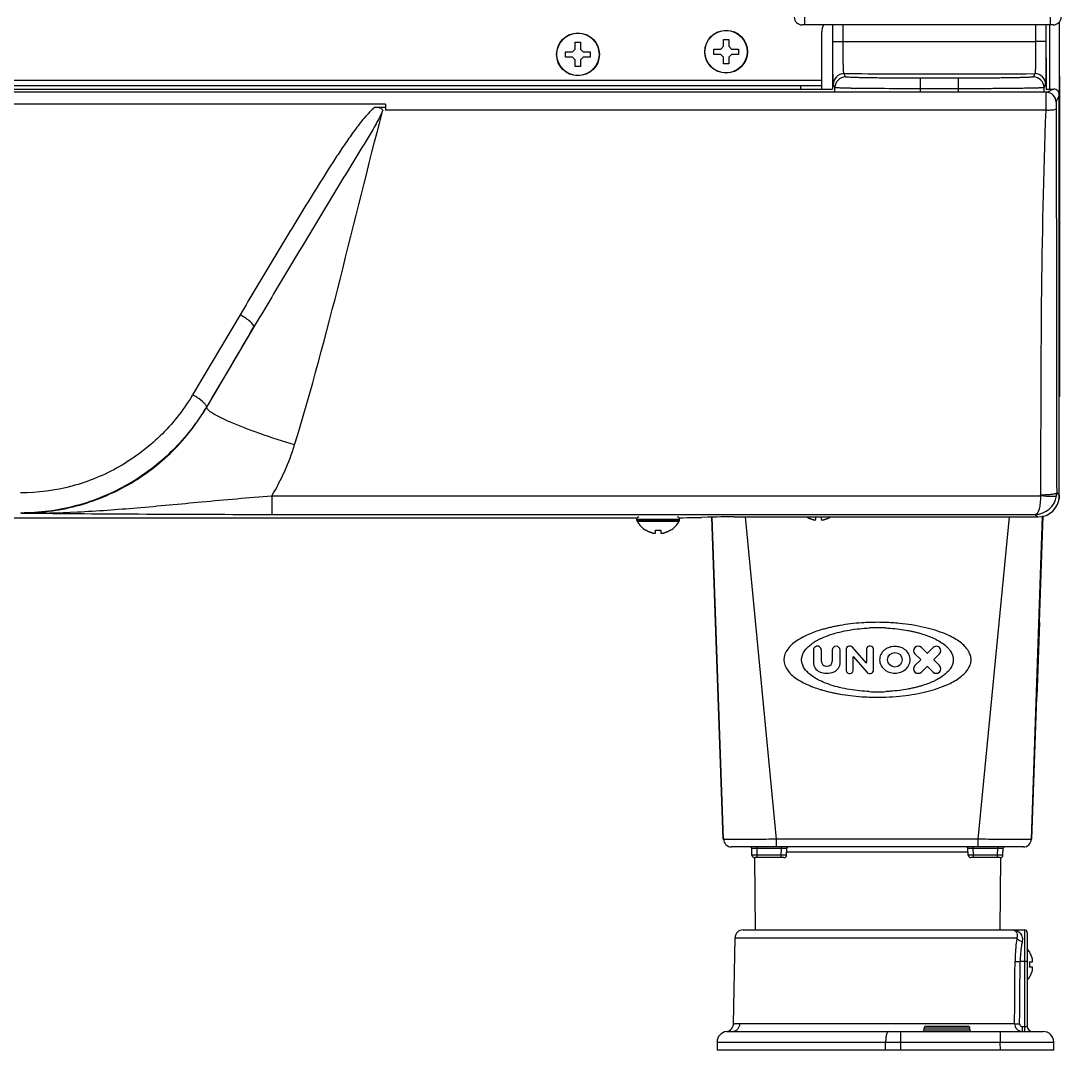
# Model space of a CAD drawing. Header units: millimetres. Extents: x -1319 to 3519, y -1539 to 2345.
# Drawn here: x 854.5 to 1049, y -262.3 to -69.9 of the extents above; entities that cross this region are included whole.
import ezdxf

# ---------------------------------------------------------------- set-up
doc = ezdxf.new("R2010")
doc.units = ezdxf.units.MM
doc.header["$LTSCALE"] = 65.395
doc.layers.get('0').update_dxf_attribs({"linetype": 'CONTINUOUS'})

msp = doc.modelspace()

# ---------------------------------------------------------------- linework, layer by layer
at = {"linetype": 'Continuous'}
for p, q in [((1001.1, -70.63), (1001.1, -69.16)), ((1047.02, -70.63), (1047.02, -69.16)), ((1047.52, -70.63), (1000.6, -70.63)), ((1004.26, -81.85), (1004.26, -71.93)), ((1006.26, -70.87), (1006.26, -82.63)), ((1006.32, -73.74), (1006.32, -70.63)), ((1008.23, -73.74), (1008.23, -70.63)), ((1044.23, -70.63), (1044.24, -73.74)), ((1046.14, -70.63), (1046.15, -73.74)), ((1046.24, -82.59), (1046.2, -70.87)), ((1046.86, -70.63), (1046.86, -82.63)), ((1048.66, -70.08), (1048.66, -83.65)), ((958.16, -73.83), (959.16, -73.83)), ((958.16, -75.13), (958.16, -73.83)), ((959.16, -73.83), (959.16, -75.13)), ((985.86, -73.33), (986.86, -73.33)), ((985.86, -74.63), (985.86, -73.33)), ((986.86, -73.33), (986.86, -74.63)), ((1006.32, -73.74), (1044.24, -73.74)), ((1046.15, -73.74), (1044.24, -73.74)), ((956.36, -75.63), (957.66, -75.63)), ((956.36, -76.63), (956.36, -75.63)), ((957.66, -75.63), (958.16, -75.13)), ((959.16, -75.13), (959.66, -75.63)), ((959.66, -75.63), (960.96, -75.63)), ((960.96, -75.63), (960.96, -76.63)), ((984.06, -75.13), (985.36, -75.13)), ((984.06, -76.13), (984.06, -75.13)), ((985.36, -75.13), (985.86, -74.63)), ((986.86, -74.63), (987.36, -75.13)), ((987.36, -75.13), (988.66, -75.13)), ((988.66, -75.13), (988.66, -76.13)), ((957.66, -76.63), (956.36, -76.63)), ((958.16, -77.13), (957.66, -76.63)), ((958.16, -78.43), (958.16, -77.13)), ((959.66, -76.63), (959.16, -77.13)), ((959.16, -77.13), (959.16, -78.43)), ((960.96, -76.63), (959.66, -76.63)), ((985.36, -76.13), (984.06, -76.13)), ((985.86, -76.63), (985.36, -76.13)), ((985.86, -77.93), (985.86, -76.63)), ((987.36, -76.13), (986.86, -76.63)), ((986.86, -76.63), (986.86, -77.93)), ((988.66, -76.13), (987.36, -76.13)), ((959.16, -78.43), (958.16, -78.43)), ((986.86, -77.93), (985.86, -77.93)), ((1008.7, -80.35), (1008.39, -79.74)), ((1044.11, -79.74), (1043.81, -80.35)), ((233.06, -80.93), (1004.26, -80.93)), ((1029.81, -80.6), (1022.7, -80.6)), ((1022.7, -83.2), (1022.7, -80.6)), ((1029.81, -82.56), (1029.81, -80.6)), ((1048.71, -80.13), (1048.66, -80.13)), ((1048.71, -80.13), (1048.71, -140.13)), ((1046.2, -83.2), (191.12, -83.2)), ((233.06, -81.93), (1004.26, -81.93)), ((1004.26, -82.73), (233.06, -82.73)), ((1000.26, -81.93), (1000.26, -82.73)), ((1004.26, -82.73), (1004.26, -81.85)), ((1004.26, -82.63), (1006.26, -82.63)), ((1006.7, -82.35), (1006.39, -81.74)), ((1006.7, -83.2), (1006.7, -82.35)), ((1029.81, -82.56), (1022.7, -82.56)), ((1029.81, -83.2), (1029.81, -82.56)), ((1046.11, -81.73), (1045.81, -82.35)), ((1045.81, -83.2), (1045.81, -82.35)), ((1046.22, -82.7), (1046.36, -82.63)), ((1046.36, -82.63), (1047.64, -82.63)), ((1046.39, -83.16), (1046.37, -83.17)), ((1048.71, -82.13), (1048.66, -82.13)), ((1048.66, -158.63), (1048.66, -83.65)), ((922.66, -85.43), (314.66, -85.43)), ((922.66, -85.43), (922.66, -86.59)), ((920.75, -86), (922.66, -86)), ((1046.12, -86.59), (922.66, -86.59)), ((1046.13, -85.87), (1046.12, -86.59)), ((895.48, -124.82), (886.6, -139.78)), ((898.07, -127.1), (889.19, -142.07)), ((1048.71, -138.13), (1048.66, -138.13)), ((1048.71, -140.13), (1048.66, -140.13)), ((889.25, -142.08), (889.19, -142.07)), ((901.43, -158.67), (1045.16, -158.67)), ((901.43, -158.67), (901.43, -162.15)), ((1048.17, -158.14), (1048.66, -158.63)), ((1048.66, -159.33), (1048.52, -159.33)), ((1048.66, -158.63), (1048.66, -159.33)), ((622.55, -162.76), (969.77, -162.76)), ((901.43, -162.15), (1044.18, -162.15)), ((969.66, -163.03), (977.66, -163.03)), ((969.66, -163.23), (969.66, -163.03)), ((969.66, -163.23), (977.66, -163.23)), ((977.66, -163.23), (977.66, -163.03)), ((982.93, -162.67), (981.74, -162.73)), ((984.36, -182.33), (983.68, -162.65)), ((985.88, -222.88), (983.78, -162.65)), ((987.86, -162.63), (1044.66, -162.63)), ((995.81, -222.89), (989.99, -162.63)), ((1003.16, -163.13), (1003.16, -162.63)), ((1004.16, -162.63), (1004.16, -163.13)), ((1033.51, -222.89), (1039.33, -162.63)), ((1043.44, -222.88), (1045.55, -162.45)), ((1044.18, -162.15), (1044.66, -162.63)), ((1044.96, -182.33), (1045.65, -162.43)), ((969.71, -163.43), (977.61, -163.43)), ((971.36, -165.11), (971.36, -165.08)), ((973.16, -165.63), (973.16, -165.08)), ((974.16, -165.08), (974.16, -165.63)), ((975.96, -165.08), (975.96, -165.11)), ((984.46, -182.33), (984.36, -182.33)), ((984.85, -196.33), (984.36, -182.33)), ((1044.96, -182.33), (1044.47, -196.33)), ((1044.96, -182.33), (1044.86, -182.33)), ((1002.69, -187.53), (1002.69, -189.84)), ((1004.17, -189.66), (1004.17, -187.53)), ((1006.2, -187.53), (1006.2, -189.66)), ((1007.68, -189.84), (1007.68, -187.53)), ((1008.82, -187.3), (1008.82, -191.36)), ((1009.62, -186.79), (1009.33, -186.79)), ((1012.56, -189.9), (1010.01, -186.97)), ((1012.63, -187.3), (1012.63, -189.87)), ((1013.39, -186.79), (1013.14, -186.79)), ((1013.9, -191.36), (1013.9, -187.3)), ((1021.68, -188.24), (1022.74, -189.3)), ((1023.94, -188.1), (1022.87, -187.04)), ((1025.06, -187.04), (1024, -188.1)), ((1025.19, -189.3), (1026.26, -188.24)), ((984.71, -189.33), (984.61, -189.33)), ((1010.09, -191.36), (1010.09, -188.79)), ((1010.17, -188.76), (1012.71, -191.69)), ((1022.74, -189.36), (1021.68, -190.42)), ((1022.87, -191.62), (1023.94, -190.56)), ((1024, -190.56), (1025.06, -191.62)), ((1026.26, -190.42), (1025.19, -189.36)), ((1044.61, -189.33), (1044.71, -189.33)), ((1009.33, -191.87), (1009.58, -191.87)), ((1013.1, -191.87), (1013.39, -191.87)), ((984.85, -196.33), (984.95, -196.33)), ((985.78, -222.89), (984.85, -196.33)), ((1043.54, -222.89), (1044.47, -196.33)), ((1044.37, -196.33), (1044.47, -196.33)), ((995.81, -224.33), (995.81, -222.88)), ((1033.51, -222.89), (995.81, -222.89)), ((1033.51, -224.33), (1033.51, -222.88)), ((1041.94, -224.33), (987.38, -224.33)), ((991.19, -225.84), (991.16, -224.58)), ((992.16, -224.58), (992.16, -224.33)), ((992.16, -224.58), (996.74, -224.58)), ((992.19, -225.84), (992.16, -224.58)), ((996.68, -225.84), (996.74, -224.58)), ((996.74, -224.58), (996.74, -224.33)), ((997.68, -225.85), (997.74, -224.57)), ((1031.62, -225.32), (997.7, -225.32)), ((1031.64, -225.85), (1031.58, -224.57)), ((1032.58, -224.58), (1032.58, -224.33)), ((1032.58, -224.58), (1037.16, -224.58)), ((1032.64, -225.84), (1032.58, -224.58)), ((1037.13, -225.84), (1037.16, -224.58)), ((1037.16, -224.58), (1037.16, -224.33)), ((1038.13, -225.84), (1038.16, -224.58)), ((991.68, -226.33), (991.8, -239.83)), ((997.18, -226.33), (991.69, -226.33)), ((996.68, -225.84), (992.19, -225.84)), ((992.19, -226.33), (992.19, -225.84)), ((996.68, -226.33), (996.68, -225.84)), ((1037.63, -226.33), (1032.14, -226.33)), ((1037.13, -225.84), (1032.64, -225.84)), ((1032.64, -226.33), (1032.64, -225.84)), ((1037.13, -226.33), (1037.13, -225.84)), ((1037.64, -226.33), (1037.52, -239.83)), ((1037.64, -226.33), (1037.52, -239.83)), ((989.53, -239.83), (1042.16, -239.83)), ((1042.16, -239.83), (1042.16, -258.83)), ((1042.66, -240.33), (1042.66, -257.83)), ((987.75, -257.38), (988.03, -241.3)), ((988.03, -241.3), (1040.75, -241.3)), ((1043.11, -244.03), (1043.14, -244.03)), ((1042.16, -245.76), (1041.34, -245.76)), ((1043.11, -245.83), (1043.66, -245.83)), ((1043.66, -246.83), (1043.11, -246.83)), ((1043.14, -248.63), (1043.11, -248.63)), ((988.93, -257.36), (1040.3, -257.36)), ((1023.41, -258.13), (1031.91, -258.13)), ((1023.41, -258.53), (1023.41, -258.13)), ((1023.41, -258.53), (1031.91, -258.53)), ((1023.71, -257.83), (1031.61, -257.83)), ((1031.91, -258.53), (1031.91, -258.13)), ((1041.76, -257.92), (1042.16, -257.92)), ((1041.76, -258.83), (1041.76, -257.92)), ((987.5, -258.83), (1045.63, -258.83)), ((1019, -258.83), (1019, -262.33)), ((1037.63, -258.83), (1037.63, -260.83)), ((984.66, -260.83), (1037.63, -260.83)), ((984.66, -260.83), (984.66, -262.33)), ((1047.66, -262.33), (984.66, -262.33)), ((1016.19, -262.33), (1016.19, -260.83)), ((1037.63, -260.83), (1047.63, -260.8)), ((1037.66, -262.33), (1037.63, -260.83)), ((1047.66, -262.33), (1047.63, -260.8))]:
    msp.add_line(p, q, dxfattribs=at)
for points in [[(997.74, -224.57), (997.75, -224.51), (997.8, -224.42), (997.88, -224.35), (997.99, -224.33)], [(1031.33, -224.33), (1031.44, -224.35), (1031.52, -224.42), (1031.57, -224.51), (1031.58, -224.57)]]:
    msp.add_lwpolyline(points, dxfattribs=at)
for centre, radius in [((986.36, -75.63), 4), ((986.36, -75.63), 3.95), ((958.66, -76.13), 4), ((958.66, -76.13), 3.95), ((1017.92, -189.33), 1.37)]:
    msp.add_circle(centre, radius, dxfattribs=at)
for centre, radius, start, end in [((1000.6, -69.13), 1.5, 181, 270), ((1047.52, -69.13), 1.5, 270.001, 359), ((1007.26, -71.93), 3, 154.0399, 180), ((1008.39, -81.74), 2, 90.01, 179.983), ((1044.11, -81.74), 2, 0.2169, 89.9901), ((1008.7, -82.35), 2, 90.01, 179.983), ((1043.81, -82.35), 2, 0.2169, 89.9901), ((1015, 209.88), 292.4, 268.9588, 269.1217), ((1045.26, -78.38), 4.91, 280.9304, 283.0035), ((1046.19, -85.1), 1.89, 0.0465, 89.9535), ((1045.64, -80.01), 3.24, 283.2279, 285.7794), ((1047.64, -83.65), 1.02, 359.9658, 90.0352), ((854.5, -120.73), 37.32, 328.7967, 329.3106), ((880.18, -151.37), 13.25, 56.9944, 61.0191), ((1044.16, -158.14), 4.01, 270.2504, 352.0367), ((1043.92, -158.53), 1.25, 353.3711, 359.8758), ((1044.17, -158.14), 4, 352.0215, 0.0091), ((905.35, 5135.82), 5297.97, 269.45031, 269.95769), ((970.06, -163.03), 0.4, 90, 180), ((970.06, -163.23), 0.4, 180, 210.3012), ((977.26, -163.03), 0.4, 0, 90), ((977.26, -163.23), 0.4, 329.6988, 360), ((1003.85, -158.52), 4.75, 239.7816, 241.0315), ((1003.84, -158.53), 4.75, 241.0316, 241.9926), ((1003.84, -158.53), 4.75, 241.9926, 243.3187), ((1003.84, -158.53), 4.74, 243.3188, 244.4598), ((1003.84, -158.54), 4.74, 244.4598, 245.4278), ((1003.84, -158.54), 4.73, 245.4278, 246.6825), ((1003.84, -158.55), 4.73, 246.6826, 247.4526), ((1003.83, -158.55), 4.72, 247.4524, 248.9975), ((1003.83, -158.56), 4.72, 248.9977, 249.4819), ((1003.83, -158.57), 4.7, 249.4813, 251.5344), ((1003.82, -158.59), 4.68, 251.535, 252.6227), ((1003.82, -158.6), 4.67, 252.6228, 253.6051), ((1003.81, -158.63), 4.64, 253.6036, 255.6824), ((1002.91, -161.14), 2.01, 262.7259, 264.7415), ((1002.91, -161.16), 1.98, 264.7442, 265.3991), ((1002.91, -161.17), 1.97, 265.3984, 266.7833), ((1002.91, -161.18), 1.96, 266.7841, 267.6235), ((1002.91, -161.19), 1.96, 267.6234, 268.8455), ((1002.91, -161.19), 1.95, 268.8459, 270.9258), ((1002.91, -161.19), 1.95, 270.9261, 271.9964), ((1002.91, -161.18), 1.96, 271.9964, 273.0228), ((1002.91, -161.17), 1.97, 273.0233, 274.286), ((1002.91, -161.16), 1.98, 274.2856, 275.1372), ((1002.91, -161.14), 2.01, 275.1401, 277.2744), ((1004.41, -161.14), 2.01, 262.7256, 264.8598), ((1004.41, -161.16), 1.98, 264.8627, 265.7144), ((1004.41, -161.17), 1.97, 265.714, 266.9766), ((1004.41, -161.18), 1.96, 266.9771, 268.0037), ((1004.41, -161.19), 1.95, 268.0037, 269.0738), ((1004.41, -161.19), 1.95, 269.0741, 270.1995), ((1004.41, -161.19), 1.95, 270.1995, 271.1541), ((1004.41, -161.19), 1.95, 271.1545, 272.3767), ((1004.41, -161.18), 1.96, 272.3765, 273.2159), ((1004.41, -161.17), 1.97, 273.2167, 274.6016), ((1004.41, -161.16), 1.98, 274.6009, 275.2558), ((1004.41, -161.14), 2.01, 275.2585, 277.2741), ((1003.51, -158.63), 4.64, 284.3176, 286.3964), ((1003.5, -158.6), 4.67, 286.3949, 287.3772), ((1003.5, -158.59), 4.68, 287.3773, 288.465), ((1003.49, -158.57), 4.7, 288.4656, 290.5187), ((1003.49, -158.56), 4.72, 290.5181, 291.0023), ((1003.49, -158.55), 4.72, 291.0025, 292.5476), ((1003.48, -158.55), 4.73, 292.5474, 293.3174), ((1003.48, -158.54), 4.73, 293.3175, 294.5722), ((1003.48, -158.54), 4.74, 294.5722, 295.5402), ((1003.48, -158.53), 4.74, 295.5402, 296.6812), ((1003.48, -158.53), 4.75, 296.6813, 298.0074), ((1003.48, -158.53), 4.75, 298.0074, 298.9684), ((1003.47, -158.52), 4.75, 298.9685, 300.2183), ((973.86, -161.01), 4.8, 210.3012, 238.6273), ((973.86, -161.01), 4.8, 210.3012, 238.6273), ((973.85, -161.02), 4.75, 238.4659, 241.0313), ((973.84, -161.03), 4.75, 241.0316, 241.9926), ((973.84, -161.03), 4.75, 241.9926, 243.3187), ((973.84, -161.03), 4.74, 243.3188, 244.4598), ((973.84, -161.04), 4.74, 244.4598, 245.4278), ((973.84, -161.04), 4.73, 245.4278, 246.6825), ((973.66, -161.31), 3.8, 262.4351, 277.5649), ((973.48, -161.04), 4.73, 293.3175, 294.5722), ((973.48, -161.04), 4.74, 294.5722, 295.5402), ((973.48, -161.03), 4.74, 295.5402, 296.6812), ((973.48, -161.03), 4.75, 296.6813, 298.0074), ((973.48, -161.03), 4.75, 298.0074, 298.9684), ((973.47, -161.02), 4.75, 298.9687, 301.5341), ((973.46, -161.01), 4.8, 301.3727, 329.6988), ((973.46, -161.01), 4.8, 301.3727, 329.6988), ((973.84, -161.05), 4.73, 246.6826, 247.4526), ((973.83, -161.05), 4.72, 247.4524, 248.9975), ((973.83, -161.06), 4.72, 248.9977, 249.4819), ((973.83, -161.07), 4.7, 249.4813, 251.5344), ((973.82, -161.09), 4.68, 251.535, 252.6227), ((973.82, -161.1), 4.67, 252.6228, 253.6051), ((973.81, -161.13), 4.64, 253.6036, 255.6824), ((972.91, -163.64), 2.01, 262.7259, 264.7415), ((972.91, -163.66), 1.98, 264.7442, 265.3991), ((972.91, -163.67), 1.97, 265.3984, 266.7833), ((972.91, -163.68), 1.96, 266.7841, 267.6235), ((972.91, -163.69), 1.96, 267.6234, 268.8455), ((972.91, -163.69), 1.95, 268.8459, 270.9258), ((972.91, -163.69), 1.95, 270.9261, 271.9964), ((972.91, -163.68), 1.96, 271.9964, 273.0228), ((972.91, -163.67), 1.97, 273.0233, 274.286), ((972.91, -163.66), 1.98, 274.2856, 275.1372), ((972.91, -163.64), 2.01, 275.1401, 277.2744), ((974.41, -163.64), 2.01, 262.7256, 264.8598), ((974.41, -163.66), 1.98, 264.8627, 265.7144), ((974.41, -163.67), 1.97, 265.714, 266.9766), ((974.41, -163.68), 1.96, 266.9771, 268.0037), ((974.41, -163.69), 1.95, 268.0037, 269.0738), ((974.41, -163.69), 1.95, 269.0741, 270.1995), ((974.41, -163.69), 1.95, 270.1995, 271.1541), ((974.41, -163.69), 1.95, 271.1545, 272.3767), ((974.41, -163.68), 1.96, 272.3765, 273.2159), ((974.41, -163.67), 1.97, 273.2167, 274.6016), ((974.41, -163.66), 1.98, 274.6009, 275.2558), ((974.41, -163.64), 2.01, 275.2585, 277.2741), ((973.51, -161.13), 4.64, 284.3176, 286.3964), ((973.5, -161.1), 4.67, 286.3949, 287.3772), ((973.5, -161.09), 4.68, 287.3773, 288.465), ((973.49, -161.07), 4.7, 288.4656, 290.5187), ((973.49, -161.06), 4.72, 290.5181, 291.0023), ((973.49, -161.05), 4.72, 291.0025, 292.5476), ((973.48, -161.05), 4.73, 292.5474, 293.3174), ((1014.66, -226.11), 43.78, 88.1051, 91.9045), ((1014.66, -216.93), 33.58, 87.5041, 92.4884), ((1003.43, -187.53), 0.74, 0, 180.0001), ((1006.94, -187.53), 0.74, 0, 180), ((1009.33, -187.3), 0.508, 90, 180), ((1009.62, -187.3), 0.508, 41, 90), ((1013.14, -187.3), 0.508, 90, 180), ((1013.39, -187.3), 0.508, 0, 90), ((1022.27, -187.64), 0.846, 45, 225), ((1023.97, -188.07), 0.0423, 225, 315), ((1025.66, -187.64), 0.846, 315, 135.0003), ((1004.59, -189.84), 1.9, 180, 246.4218), ((1005.02, -189.66), 0.846, 180, 262.3377), ((1005.19, -188.4), 2.11, 262.3377, 277.6624), ((1005.35, -189.66), 0.846, 277.6627, 360), ((1005.78, -189.84), 1.9, 293.5782, 360), ((1010.13, -188.79), 0.0423, 41, 180), ((1012.59, -189.87), 0.0423, 220.9989, 360), ((1022.27, -191.02), 0.846, 135, 315), ((1022.71, -189.33), 0.0423, 315, 44.9987), ((1023.97, -190.59), 0.0423, 45, 135), ((1025.66, -191.02), 0.846, 225.0006, 45), ((1025.22, -189.33), 0.0423, 135, 224.9987), ((1005.19, -188.48), 3.38, 246.4218, 293.5782), ((1009.33, -191.36), 0.508, 180.0003, 270), ((1009.58, -191.36), 0.508, 270, 360), ((1013.1, -191.36), 0.508, 221, 270), ((1013.39, -191.36), 0.508, 270, 0.0001), ((1014.66, -152.57), 43.76, 267.9356, 272.0555), ((1014.66, -161.75), 33.57, 267.3327, 272.6739), ((987.38, -222.83), 1.5, 182, 269.9994), ((1041.94, -222.83), 1.5, 270.0006, 358), ((990.67, -225.33), 1, 62.1385, 90), ((990.91, -224.58), 0.25, 1.0003, 90.0181), ((1038.41, -224.58), 0.25, 89.9879, 178.9997), ((1038.65, -225.33), 1, 90, 117.8615), ((991.69, -225.83), 0.5, 181, 269.9972), ((997.18, -225.83), 0.5, 270, 357.587), ((1032.14, -225.83), 0.5, 182.4136, 270), ((1037.63, -225.83), 0.5, 270.002, 359), ((989.53, -241.33), 1.5, 90, 179), ((1042.16, -240.33), 0.5, 0, 90), ((1039.04, -246.53), 4.8, 31.3727, 40.7914), ((1039.04, -246.53), 4.8, 31.3727, 40.5754), ((1039.05, -246.52), 4.75, 28.9687, 31.5341), ((1039.06, -246.52), 4.75, 28.0074, 28.9684), ((1039.06, -246.51), 4.75, 26.6813, 28.0074), ((1039.06, -246.51), 4.74, 25.5402, 26.6812), ((1039.07, -246.51), 4.74, 24.5722, 25.5402), ((1039.07, -246.51), 4.73, 23.3175, 24.5722), ((1039.07, -246.51), 4.73, 22.5474, 23.3174), ((1039.08, -246.5), 4.72, 21.0025, 22.5476), ((1039.09, -246.5), 4.72, 20.5181, 21.0023), ((1039.1, -246.5), 4.7, 18.4656, 20.5187), ((1039.12, -246.49), 4.68, 17.3773, 18.465), ((1039.13, -246.49), 4.67, 16.3949, 17.3772), ((-2671.41, -225.16), 3711.85, 359.50304, 359.68306), ((-2551.93, -222.88), 3593.34, 359.44917, 359.63514), ((1039.34, -246.33), 3.8, 352.4351, 7.5649), ((1039.16, -246.48), 4.64, 14.3176, 16.3964), ((1041.67, -245.58), 2.01, 5.2585, 7.2741), ((1041.69, -245.58), 1.98, 4.6009, 5.2558), ((1041.69, -245.58), 1.98, 354.8627, 355.7144), ((1041.67, -245.58), 2.01, 352.7256, 354.8598), ((1041.67, -247.08), 2.01, 5.1401, 7.2744), ((1041.69, -247.08), 1.98, 4.2856, 5.1372), ((1041.7, -245.58), 1.97, 3.2167, 4.6016), ((1041.71, -245.58), 1.96, 2.3765, 3.2159), ((1041.72, -245.58), 1.95, 1.1545, 2.3767), ((1041.72, -245.58), 1.95, 0.1995, 1.1541), ((1041.72, -245.58), 1.95, 359.0741, 0.1995), ((1041.72, -245.58), 1.95, 358.0037, 359.0738), ((1041.71, -245.58), 1.96, 356.9771, 358.0037), ((1041.7, -245.58), 1.97, 355.714, 356.9766), ((1041.7, -247.08), 1.97, 3.0233, 4.286), ((1041.71, -247.08), 1.96, 1.9964, 3.0228), ((1041.72, -247.08), 1.95, 0.9261, 1.9964), ((1041.72, -247.08), 1.95, 358.8459, 0.9258), ((1039.04, -246.13), 4.8, 319.2086, 328.6273), ((1039.04, -246.13), 4.8, 319.4246, 328.6273), ((1039.05, -246.14), 4.75, 328.4659, 331.0313), ((1039.06, -246.15), 4.75, 331.0316, 331.9926), ((1039.06, -246.15), 4.75, 331.9926, 333.3187), ((1039.06, -246.15), 4.74, 333.3188, 334.4598), ((1039.07, -246.15), 4.74, 334.4598, 335.4278), ((1039.07, -246.15), 4.73, 335.4278, 336.6825), ((1039.07, -246.15), 4.73, 336.6826, 337.4526), ((1039.08, -246.16), 4.72, 337.4524, 338.9975), ((1039.09, -246.16), 4.72, 338.9977, 339.4819), ((1039.1, -246.16), 4.7, 339.4813, 341.5344), ((1039.12, -246.17), 4.68, 341.535, 342.6227), ((1039.13, -246.18), 4.67, 342.6228, 343.6051), ((1039.16, -246.18), 4.64, 343.6036, 345.6824), ((1041.69, -247.08), 1.98, 354.7442, 355.3991), ((1041.67, -247.08), 2.01, 352.7259, 354.7415), ((1041.72, -247.08), 1.96, 357.6234, 358.8455), ((1041.71, -247.08), 1.96, 356.7841, 357.6235), ((1041.7, -247.08), 1.97, 355.3984, 356.7833), ((986.25, -257.36), 1.5, 276.7829, 359), ((1023.11, -258.53), 0.3, 270, 360), ((1023.71, -258.13), 0.3, 90, 180), ((1031.61, -258.13), 0.3, 0, 90), ((1032.21, -258.53), 0.3, 180, 270), ((1043.66, -257.83), 1, 180, 270), ((986.66, -260.83), 2, 96.783, 180), ((1045.63, -260.83), 2, 1, 90)]:
    msp.add_arc(centre, radius, start, end, dxfattribs=at)
for centre, major_axis, ratio, start_param, end_param in [((1006.27, -70.87), (0, 0.75), 0.008727, 1.245282, 1.570796), ((1046.2, -70.87), (-0.003, 0.75), 0.008727, -1.570827, -1.245312), ((1046.36, -82.43), (0.179, 0.089), 0.99981, -3.081747, -2.03449), ((1044.66, -158.63), (2.83, -2.83), 0.999924, -0.78536, 0.743537), ((1044.66, -158.63), (-2.83, 2.83), 0.999924, -2.398055, -2.356233), ((976.82, -162.72), (5, 0), 0.008727, 4.861486, 6.108652), ((987.86, -162.67), (5, 0), 0.008727, 1.570796, 2.96706)]:
    msp.add_ellipse(centre, major_axis=major_axis, ratio=ratio, start_param=start_param, end_param=end_param, dxfattribs=at)
for points, knots in [([(1006.39, -81.74), (1006.39, -81.74), (1006.39, -81.72), (1006.38, -81.68), (1006.38, -81.63), (1006.38, -81.52), (1006.37, -81.34), (1006.36, -81.07), (1006.36, -80.73), (1006.35, -80.33), (1006.35, -79.86), (1006.34, -79.13), (1006.33, -78.09), (1006.33, -76.74), (1006.32, -75.27), (1006.32, -74.26), (1006.32, -73.74)], [0, 0, 0, 0, 0.002072, 0.006464, 0.013182, 0.022218, 0.047171, 0.081079, 0.123639, 0.174442, 0.233028, 0.298836, 0.449614, 0.621126, 0.806922, 1, 1, 1, 1]), ([(1008.39, -79.74), (1008.39, -79.74), (1008.38, -79.73), (1008.37, -79.7), (1008.37, -79.66), (1008.36, -79.58), (1008.34, -79.44), (1008.33, -79.24), (1008.32, -78.98), (1008.3, -78.68), (1008.29, -78.33), (1008.27, -77.78), (1008.26, -77), (1008.24, -75.99), (1008.23, -74.89), (1008.23, -74.13), (1008.23, -73.74)], [0, 0, 0, 0, 0.002391, 0.006937, 0.013749, 0.022847, 0.047861, 0.08178, 0.124319, 0.175079, 0.233606, 0.299345, 0.449976, 0.621348, 0.807026, 1, 1, 1, 1]), ([(1044.24, -73.74), (1044.24, -74.13), (1044.24, -74.89), (1044.24, -75.99), (1044.23, -77), (1044.22, -77.78), (1044.2, -78.33), (1044.19, -78.68), (1044.18, -78.98), (1044.17, -79.24), (1044.16, -79.44), (1044.14, -79.58), (1044.13, -79.66), (1044.13, -79.7), (1044.12, -79.73), (1044.11, -79.74), (1044.11, -79.74)], [0, 0, 0, 0, 0.19298, 0.378671, 0.550059, 0.700702, 0.766444, 0.824971, 0.875729, 0.918262, 0.952173, 0.977176, 0.986268, 0.993074, 0.997615, 1, 1, 1, 1]), ([(1046.15, -73.74), (1046.15, -74.25), (1046.16, -75.26), (1046.16, -76.73), (1046.16, -78.08), (1046.15, -79.12), (1046.15, -79.85), (1046.14, -80.32), (1046.14, -80.72), (1046.14, -81.06), (1046.13, -81.33), (1046.13, -81.51), (1046.12, -81.62), (1046.12, -81.68), (1046.11, -81.71), (1046.11, -81.73), (1046.11, -81.73)], [0, 0, 0, 0, 0.193074, 0.378873, 0.550391, 0.701175, 0.766985, 0.825572, 0.876374, 0.918933, 0.952839, 0.977788, 0.986823, 0.993539, 0.99793, 1, 1, 1, 1]), ([(1008.39, -79.74), (1011.37, -79.74), (1023.27, -79.75), (1035.18, -79.75), (1044.11, -79.74)], [0, 0, 0, 0, 0.249939, 1, 1, 1, 1]), ([(1022.7, -80.6), (1021.79, -80.6), (1020.01, -80.59), (1017.43, -80.58), (1015.39, -80.56), (1013.88, -80.54), (1012.87, -80.53), (1011.95, -80.51), (1011.13, -80.49), (1010.43, -80.47), (1009.84, -80.45), (1009.42, -80.43), (1009.15, -80.41), (1009, -80.4), (1008.88, -80.39), (1008.79, -80.38), (1008.73, -80.37), (1008.7, -80.36), (1008.7, -80.35)], [0, 0, 0, 0, 0.193978, 0.380563, 0.552668, 0.631219, 0.703756, 0.76959, 0.828096, 0.87872, 0.920984, 0.95449, 0.967859, 0.97893, 0.987679, 0.994093, 0.998174, 1, 1, 1, 1]), ([(1043.81, -80.35), (1043.8, -80.36), (1043.77, -80.37), (1043.72, -80.38), (1043.63, -80.39), (1043.51, -80.4), (1043.35, -80.41), (1043.08, -80.43), (1042.67, -80.45), (1042.08, -80.47), (1041.37, -80.49), (1040.55, -80.51), (1039.63, -80.53), (1038.62, -80.54), (1037.11, -80.56), (1035.07, -80.58), (1032.49, -80.59), (1030.71, -80.6), (1029.81, -80.6)], [0, 0, 0, 0, 0.001824, 0.005901, 0.012312, 0.021059, 0.032127, 0.045493, 0.078995, 0.121256, 0.171878, 0.230383, 0.296217, 0.368756, 0.447309, 0.619421, 0.806014, 1, 1, 1, 1]), ([(1009.68, -82.47), (1009.46, -82.47), (1009.04, -82.46), (1008.44, -82.45), (1007.93, -82.43), (1007.51, -82.42), (1007.22, -82.41), (1007.02, -82.39), (1006.91, -82.39), (1006.83, -82.38), (1006.76, -82.37), (1006.72, -82.36), (1006.7, -82.36), (1006.7, -82.35)], [0, 0, 0, 0, 0.225252, 0.42372, 0.59425, 0.735853, 0.847715, 0.892289, 0.929206, 0.958423, 0.979914, 0.993699, 1, 1, 1, 1]), ([(1022.7, -82.56), (1020.46, -82.56), (1016.4, -82.55), (1012.34, -82.52), (1010.51, -82.49)], [0, 0, 0, 0, 0.550809, 1, 1, 1, 1]), ([(1045.81, -82.35), (1045.8, -82.36), (1045.77, -82.36), (1045.71, -82.37), (1045.6, -82.38), (1045.46, -82.39), (1045.29, -82.4), (1045.07, -82.41), (1044.82, -82.42), (1044.42, -82.43), (1043.83, -82.45), (1043.02, -82.47), (1042.09, -82.48), (1041.04, -82.5), (1039.88, -82.51), (1038.16, -82.53), (1035.82, -82.55), (1032.87, -82.56), (1030.84, -82.56), (1029.81, -82.56)], [0, 0, 0, 0, 0.001736, 0.005778, 0.012168, 0.020901, 0.03196, 0.045321, 0.060953, 0.07882, 0.121085, 0.171715, 0.230233, 0.296082, 0.368636, 0.447206, 0.619352, 0.80598, 1, 1, 1, 1]), ([(1046.2, -83.2), (1046.18, -83.21), (1046.2, -83.3), (1046.17, -83.43), (1046.17, -83.68), (1046.16, -84), (1046.15, -84.39), (1046.14, -85.02), (1046.13, -85.52), (1046.13, -85.87)], [0, 0, 0, 0, 0.020487, 0.076992, 0.167799, 0.289972, 0.439525, 0.611569, 1, 1, 1, 1]), ([(1046.18, -82.7), (1046.19, -82.7), (1046.2, -82.7), (1046.21, -82.7), (1046.22, -82.7)], [0, 0, 0, 0, 0.716969, 1, 1, 1, 1]), ([(1047.64, -82.63), (1047.52, -82.66), (1047.3, -82.72), (1047.05, -82.87), (1046.82, -83.03), (1046.64, -83.09), (1046.53, -83.13)], [0, 0, 0, 0, 0.322286, 0.532393, 0.719775, 1, 1, 1, 1]), ([(1048.66, -83.65), (1048.62, -83.79), (1048.56, -84.03), (1048.37, -84.31), (1048.18, -84.64), (1048.12, -84.92), (1048.09, -85.1)], [0, 0, 0, 0, 0.283063, 0.460823, 0.651708, 1, 1, 1, 1]), ([(1048.09, -85.1), (1048.06, -85.22), (1048.1, -85.64), (1048.08, -86.05), (1048.08, -86.34)], [0, 0, 0, 0, 0.315476, 1, 1, 1, 1]), ([(920.75, -86), (920.35, -86.29), (919.64, -86.95), (918.34, -88.4), (916.87, -90.33), (915.2, -92.71), (913.06, -95.93), (910.47, -100.01), (907.42, -104.95), (904.41, -109.9), (900.42, -116.52), (897.45, -121.5), (895.48, -124.82)], [0, 0, 0, 0, 0.031511, 0.062922, 0.125583, 0.188153, 0.250674, 0.375638, 0.500549, 0.625433, 0.750299, 1, 1, 1, 1]), ([(921.92, -87.17), (921.5, -88.06), (920.55, -89.78), (918.54, -93.15), (915.99, -97.3), (912.95, -102.28), (908.94, -108.9), (903.98, -117.17), (900.03, -123.79), (898.07, -127.1)], [0, 0, 0, 0, 0.063429, 0.12679, 0.252784, 0.378023, 0.502801, 0.751628, 1, 1, 1, 1]), ([(1046.12, -86.59), (1045.67, -98.58), (1045.18, -122.56), (1045.17, -146.54), (1045.17, -158.53)], [0, 0, 0, 0, 0.499998, 1, 1, 1, 1]), ([(1048.08, -86.34), (1048.08, -86.4), (1047.82, -86.5), (1047.45, -86.56), (1046.82, -86.61), (1046.37, -86.6), (1046.12, -86.59)], [0, 0, 0, 0, 0.096967, 0.313437, 0.629304, 1, 1, 1, 1]), ([(1048.08, -86.34), (1048.09, -92.31), (1048.12, -116.24), (1048.15, -140.18), (1048.17, -158.14)], [0, 0, 0, 0, 0.249403, 1, 1, 1, 1]), ([(898.07, -127.1), (898.12, -126.98), (897.87, -126.57), (897.35, -126.07), (896.5, -125.42), (895.84, -125.02), (895.48, -124.82)], [0, 0, 0, 0, 0.114242, 0.338538, 0.649987, 1, 1, 1, 1]), ([(886.43, -140.07), (884.79, -142.77), (880.8, -147.79), (873.1, -153.58), (864.12, -157.27), (857.66, -158.11), (854.44, -158.11)], [0, 0, 0, 0, 0.24716, 0.496466, 0.747665, 1, 1, 1, 1]), ([(889.19, -142.07), (889.23, -141.97), (889.09, -141.67), (888.52, -141.05), (887.89, -140.58), (887.4, -140.26)], [0, 0, 0, 0, 0.116215, 0.330432, 1, 1, 1, 1]), ([(889.19, -142.07), (887.43, -145.03), (883.12, -150.55), (874.76, -156.92), (864.98, -160.96), (857.95, -161.89), (854.44, -161.89)], [0, 0, 0, 0, 0.247534, 0.496947, 0.747994, 1, 1, 1, 1]), ([(854.52, -161.91), (858, -161.91), (864.99, -161.01), (874.76, -157.01), (883.16, -150.63), (887.49, -145.07), (889.25, -142.08)], [0, 0, 0, 0, 0.249896, 0.500212, 0.750529, 1, 1, 1, 1]), ([(905.66, -149.16), (903.49, -148.51), (900.35, -147.49), (896.43, -146.05), (893.96, -145.05), (891.97, -144.15), (890.49, -143.34), (889.62, -142.77), (889.21, -142.26), (889.25, -142.08)], [0, 0, 0, 0, 0.376786, 0.54617, 0.694774, 0.817368, 0.909919, 0.970083, 1, 1, 1, 1]), ([(854.52, -161.91), (858.03, -161.93), (865.27, -161.76), (876.52, -160.92), (888.64, -159.76), (897.05, -159.01), (901.43, -158.67)], [0, 0, 0, 0, 0.223974, 0.461328, 0.719593, 1, 1, 1, 1]), ([(1045.16, -158.68), (1045.15, -159.13), (1045.09, -160), (1044.94, -161.11), (1044.58, -162.14), (1044.18, -162.15)], [0, 0, 0, 0, 0.370441, 0.676056, 1, 1, 1, 1]), ([(1048.13, -158.7), (1048.13, -158.73), (1048.03, -158.77), (1047.74, -158.82), (1047.13, -158.83), (1046.23, -158.78), (1045.54, -158.72), (1045.16, -158.67)], [0, 0, 0, 0, 0.029229, 0.089707, 0.30609, 0.624722, 1, 1, 1, 1]), ([(1048.17, -158.14), (1048.17, -158.17), (1048.08, -158.25), (1047.79, -158.34), (1047.18, -158.45), (1046.26, -158.52), (1045.55, -158.53), (1045.17, -158.53)], [0, 0, 0, 0, 0.032334, 0.093863, 0.310371, 0.627699, 1, 1, 1, 1]), ([(1013.21, -182.35), (1012.71, -182.37), (1011.5, -182.43), (1009.65, -182.61), (1008, -182.85), (1006.77, -183.08), (1005.92, -183.26), (1005.09, -183.47), (1004.41, -183.65), (1004.01, -183.78), (1003.87, -183.82)], [0, 0, 0, 0, 0.157659, 0.382572, 0.58963, 0.685921, 0.777243, 0.866283, 0.955457, 1, 1, 1, 1]), ([(1025.45, -183.82), (1024.78, -183.61), (1022.58, -183.02), (1019.45, -182.54), (1017, -182.38), (1016.11, -182.35)], [0, 0, 0, 0, 0.222615, 0.719095, 1, 1, 1, 1]), ([(1001.44, -184.75), (1001.35, -184.78), (1000.81, -185.04), (999.51, -185.75), (997.83, -187.06), (997.16, -188.63), (997.16, -189.33)], [0, 0, 0, 0, 0.04125, 0.275012, 0.678544, 1, 1, 1, 1]), ([(1003.87, -183.82), (1003.47, -183.94), (1002.65, -184.22), (1001.85, -184.56), (1001.44, -184.75)], [0, 0, 0, 0, 0.48085, 1, 1, 1, 1]), ([(1003.89, -185.44), (1004.05, -185.36), (1005.24, -184.81), (1007.7, -184.03), (1010.68, -183.54), (1012.58, -183.41), (1013.2, -183.38)], [0, 0, 0, 0, 0.057408, 0.407118, 0.80488, 1, 1, 1, 1]), ([(1016.12, -183.38), (1016.43, -183.39), (1017.31, -183.44), (1018.72, -183.58), (1020.06, -183.79), (1021.05, -183.99), (1021.75, -184.15), (1022.42, -184.32), (1023.29, -184.58), (1024.31, -184.93), (1025.08, -185.27), (1025.43, -185.44)], [0, 0, 0, 0, 0.096488, 0.276509, 0.442355, 0.519536, 0.592779, 0.664239, 0.735865, 0.878106, 1, 1, 1, 1]), ([(1027.88, -184.74), (1027.7, -184.66), (1026.91, -184.31), (1026.09, -184.02), (1025.45, -183.82)], [0, 0, 0, 0, 0.227638, 1, 1, 1, 1]), ([(1032.16, -189.33), (1032.16, -189.07), (1032.08, -188.51), (1031.53, -187.29), (1030.11, -185.91), (1028.68, -185.11), (1027.88, -184.74)], [0, 0, 0, 0, 0.1198, 0.254861, 0.60223, 1, 1, 1, 1]), ([(1001.41, -187.2), (1001.63, -186.96), (1002.39, -186.27), (1003.26, -185.75), (1003.89, -185.44)], [0, 0, 0, 0, 0.313765, 1, 1, 1, 1]), ([(1025.43, -185.44), (1025.48, -185.46), (1025.9, -185.67), (1026.78, -186.18), (1027.54, -186.78), (1027.91, -187.19)], [0, 0, 0, 0, 0.051563, 0.465079, 1, 1, 1, 1]), ([(1000.48, -189.33), (1000.48, -189.11), (1000.55, -188.63), (1000.86, -187.89), (1001.2, -187.43), (1001.41, -187.2)], [0, 0, 0, 0, 0.282762, 0.599317, 1, 1, 1, 1]), ([(1016.15, -187.37), (1016.06, -187.43), (1015.71, -187.7), (1015.22, -188.33), (1015.06, -189), (1015.06, -189.33)], [0, 0, 0, 0, 0.13782, 0.577461, 1, 1, 1, 1]), ([(1020.77, -189.33), (1020.77, -189), (1020.62, -188.33), (1019.97, -187.5), (1019.02, -186.96), (1017.92, -186.77), (1016.92, -186.94), (1016.36, -187.23), (1016.15, -187.37)], [0, 0, 0, 0, 0.162094, 0.330751, 0.508275, 0.691811, 0.875347, 1, 1, 1, 1]), ([(1027.91, -187.19), (1028.03, -187.33), (1028.53, -187.95), (1028.84, -188.74), (1028.84, -189.33)], [0, 0, 0, 0, 0.241033, 1, 1, 1, 1]), ([(997.16, -189.33), (997.16, -190.03), (997.83, -191.6), (999.51, -192.91), (1000.79, -193.61), (1001.3, -193.85), (1001.36, -193.88)], [0, 0, 0, 0, 0.325823, 0.734844, 0.971786, 1, 1, 1, 1]), ([(1001.38, -191.43), (1001.18, -191.2), (1000.85, -190.75), (1000.55, -190.03), (1000.48, -189.56), (1000.48, -189.33)], [0, 0, 0, 0, 0.386646, 0.710619, 1, 1, 1, 1]), ([(1015.06, -189.33), (1015.06, -189.66), (1015.22, -190.33), (1015.72, -190.97), (1016.09, -191.25), (1016.19, -191.32)], [0, 0, 0, 0, 0.414827, 0.846454, 1, 1, 1, 1]), ([(1016.19, -191.32), (1016.39, -191.45), (1016.94, -191.72), (1017.92, -191.89), (1019.02, -191.7), (1019.97, -191.16), (1020.62, -190.33), (1020.77, -189.66), (1020.77, -189.33)], [0, 0, 0, 0, 0.11837, 0.303224, 0.488077, 0.666875, 0.836743, 1, 1, 1, 1]), ([(1028.84, -189.33), (1028.84, -189.93), (1028.53, -190.69), (1028.06, -191.3), (1027.94, -191.43)], [0, 0, 0, 0, 0.777282, 1, 1, 1, 1]), ([(1027.96, -193.88), (1028.73, -193.53), (1030.13, -192.73), (1031.53, -191.37), (1032.08, -190.15), (1032.16, -189.59), (1032.16, -189.33)], [0, 0, 0, 0, 0.38951, 0.741645, 0.87856, 1, 1, 1, 1]), ([(1003.96, -193.26), (1003.31, -192.94), (1002.39, -192.4), (1001.6, -191.68), (1001.38, -191.43)], [0, 0, 0, 0, 0.682017, 1, 1, 1, 1]), ([(1027.94, -191.43), (1027.57, -191.86), (1026.79, -192.47), (1025.88, -193), (1025.43, -193.22), (1025.36, -193.25)], [0, 0, 0, 0, 0.530253, 0.926618, 1, 1, 1, 1]), ([(1001.36, -193.88), (1001.79, -194.08), (1002.65, -194.44), (1003.54, -194.74), (1003.97, -194.87)], [0, 0, 0, 0, 0.515491, 1, 1, 1, 1]), ([(1013.1, -195.28), (1012.51, -195.25), (1010.65, -195.11), (1007.7, -194.63), (1005.26, -193.86), (1004.1, -193.32), (1003.96, -193.26)], [0, 0, 0, 0, 0.187834, 0.593214, 0.949621, 1, 1, 1, 1]), ([(1025.36, -193.25), (1025.04, -193.41), (1024.28, -193.74), (1023.29, -194.09), (1022.42, -194.34), (1021.75, -194.52), (1021.05, -194.67), (1020.06, -194.87), (1018.72, -195.08), (1017.35, -195.21), (1016.5, -195.26), (1016.22, -195.28)], [0, 0, 0, 0, 0.116158, 0.261112, 0.334104, 0.406927, 0.481566, 0.560219, 0.729227, 0.912681, 1, 1, 1, 1]), ([(1025.35, -194.87), (1026.02, -194.66), (1026.9, -194.35), (1027.76, -193.98), (1027.96, -193.88)], [0, 0, 0, 0, 0.755976, 1, 1, 1, 1]), ([(1003.97, -194.87), (1004.07, -194.9), (1004.44, -195.02), (1005.09, -195.2), (1005.92, -195.4), (1006.77, -195.58), (1008, -195.81), (1009.65, -196.06), (1011.46, -196.23), (1012.63, -196.29), (1013.09, -196.3)], [0, 0, 0, 0, 0.034698, 0.126018, 0.217202, 0.310723, 0.409331, 0.621374, 0.851702, 1, 1, 1, 1]), ([(1016.23, -196.3), (1017.08, -196.27), (1019.49, -196.11), (1022.54, -195.64), (1024.71, -195.07), (1025.35, -194.87)], [0, 0, 0, 0, 0.274518, 0.782934, 1, 1, 1, 1]), ([(995.81, -222.88), (995.16, -222.89), (993.89, -222.91), (992.05, -222.93), (990.6, -222.94), (989.53, -222.94), (988.81, -222.94), (988.15, -222.94), (987.58, -222.94), (987.08, -222.93), (986.66, -222.93), (986.37, -222.92), (986.18, -222.91), (986.08, -222.91), (986, -222.9), (985.93, -222.9), (985.9, -222.89), (985.88, -222.89), (985.88, -222.88)], [0, 0, 0, 0, 0.195063, 0.382654, 0.555578, 0.634412, 0.707121, 0.773005, 0.831421, 0.881814, 0.923704, 0.9567, 0.969766, 0.980506, 0.988896, 0.994923, 0.998594, 1, 1, 1, 1]), ([(1043.44, -222.88), (1043.44, -222.89), (1043.42, -222.89), (1043.39, -222.9), (1043.32, -222.9), (1043.24, -222.91), (1043.14, -222.91), (1042.95, -222.92), (1042.66, -222.93), (1042.24, -222.93), (1041.74, -222.94), (1041.17, -222.94), (1040.51, -222.94), (1039.79, -222.94), (1038.72, -222.94), (1037.27, -222.93), (1035.43, -222.91), (1034.16, -222.89), (1033.51, -222.88)], [0, 0, 0, 0, 0.001406, 0.005077, 0.011104, 0.019494, 0.030234, 0.0433, 0.076296, 0.118185, 0.168579, 0.226995, 0.292879, 0.365588, 0.444422, 0.617345, 0.804937, 1, 1, 1, 1]), ([(991.16, -224.58), (991.16, -224.57), (991.17, -224.58), (991.19, -224.57), (991.21, -224.58), (991.24, -224.57), (991.29, -224.57), (991.36, -224.57), (991.47, -224.57), (991.62, -224.57), (991.85, -224.58), (992.04, -224.58), (992.16, -224.58)], [0, 0, 0, 0, 0.004834, 0.019234, 0.043054, 0.076118, 0.118077, 0.168505, 0.292893, 0.444393, 0.617261, 1, 1, 1, 1]), ([(996.74, -224.58), (996.86, -224.58), (997.05, -224.57), (997.28, -224.57), (997.43, -224.57), (997.54, -224.57), (997.62, -224.57), (997.66, -224.57), (997.69, -224.57), (997.72, -224.57), (997.73, -224.57), (997.74, -224.57), (997.74, -224.57)], [0, 0, 0, 0, 0.382597, 0.55545, 0.707009, 0.831435, 0.881909, 0.923896, 0.956951, 0.980797, 0.995205, 1, 1, 1, 1]), ([(1031.58, -224.57), (1031.58, -224.57), (1031.59, -224.57), (1031.6, -224.57), (1031.63, -224.57), (1031.66, -224.57), (1031.7, -224.57), (1031.78, -224.57), (1031.89, -224.57), (1032.04, -224.57), (1032.27, -224.57), (1032.46, -224.58), (1032.58, -224.58)], [0, 0, 0, 0, 0.004795, 0.019204, 0.043051, 0.076107, 0.118094, 0.16857, 0.292995, 0.444555, 0.617408, 1, 1, 1, 1]), ([(1037.16, -224.58), (1037.28, -224.58), (1037.47, -224.58), (1037.7, -224.57), (1037.85, -224.57), (1037.96, -224.57), (1038.03, -224.57), (1038.08, -224.57), (1038.11, -224.58), (1038.13, -224.57), (1038.15, -224.58), (1038.16, -224.57), (1038.16, -224.58)], [0, 0, 0, 0, 0.382744, 0.55561, 0.707108, 0.831497, 0.881926, 0.923885, 0.956947, 0.980765, 0.995163, 1, 1, 1, 1]), ([(992.19, -225.84), (992.06, -225.84), (991.87, -225.84), (991.64, -225.84), (991.49, -225.84), (991.38, -225.84), (991.31, -225.84), (991.27, -225.84), (991.23, -225.84), (991.21, -225.84), (991.2, -225.84), (991.19, -225.84), (991.19, -225.84)], [0, 0, 0, 0, 0.382667, 0.555493, 0.706962, 0.83134, 0.881772, 0.92374, 0.956817, 0.980658, 0.995091, 1, 1, 1, 1]), ([(997.68, -225.85), (997.68, -225.85), (997.67, -225.85), (997.66, -225.85), (997.64, -225.85), (997.6, -225.85), (997.56, -225.85), (997.49, -225.85), (997.38, -225.85), (997.23, -225.85), (997, -225.85), (996.81, -225.84), (996.68, -225.84)], [0, 0, 0, 0, 0.004909, 0.019313, 0.043185, 0.076278, 0.118231, 0.168683, 0.293078, 0.444524, 0.617359, 1, 1, 1, 1]), ([(1032.64, -225.84), (1032.51, -225.84), (1032.33, -225.85), (1032.09, -225.85), (1031.94, -225.85), (1031.83, -225.85), (1031.76, -225.85), (1031.72, -225.85), (1031.68, -225.85), (1031.66, -225.85), (1031.65, -225.85), (1031.64, -225.85), (1031.64, -225.85)], [0, 0, 0, 0, 0.382539, 0.555339, 0.706767, 0.831164, 0.881627, 0.923597, 0.956712, 0.980614, 0.995051, 1, 1, 1, 1]), ([(1038.13, -225.84), (1038.13, -225.84), (1038.12, -225.84), (1038.11, -225.84), (1038.09, -225.84), (1038.05, -225.84), (1038.01, -225.84), (1037.94, -225.84), (1037.83, -225.84), (1037.68, -225.84), (1037.45, -225.84), (1037.26, -225.84), (1037.13, -225.84)], [0, 0, 0, 0, 0.004898, 0.019333, 0.043182, 0.076264, 0.118231, 0.168661, 0.293038, 0.444507, 0.617333, 1, 1, 1, 1]), ([(1039.79, -239.83), (1039.94, -239.83), (1040.24, -239.87), (1040.63, -240.15), (1040.85, -240.67), (1040.81, -241.08), (1040.75, -241.3)], [0, 0, 0, 0, 0.21552, 0.423777, 0.665752, 1, 1, 1, 1]), ([(1039.79, -239.83), (1040.06, -239.83), (1040.58, -239.9), (1041.28, -240.29), (1041.77, -241.02), (1041.79, -241.64), (1041.73, -241.96)], [0, 0, 0, 0, 0.237425, 0.466788, 0.709084, 1, 1, 1, 1]), ([(1040.75, -241.3), (1040.7, -241.63), (1040.49, -243.08), (1040.39, -244.55), (1040.38, -245.69)], [0, 0, 0, 0, 0.222069, 1, 1, 1, 1]), ([(1040.75, -241.3), (1040.79, -241.48), (1041.02, -241.73), (1041.39, -241.9), (1041.61, -241.95), (1041.73, -241.96)], [0, 0, 0, 0, 0.445666, 0.716392, 1, 1, 1, 1]), ([(1041.73, -241.96), (1041.68, -242.24), (1041.46, -243.49), (1041.35, -244.77), (1041.34, -245.76)], [0, 0, 0, 0, 0.220794, 1, 1, 1, 1]), ([(1040.38, -245.69), (1040.42, -245.71), (1040.54, -245.73), (1040.76, -245.75), (1041.04, -245.76), (1041.24, -245.76), (1041.34, -245.76)], [0, 0, 0, 0, 0.143549, 0.374723, 0.670346, 1, 1, 1, 1]), ([(1042.66, -245.81), (1042.66, -245.8), (1042.64, -245.8), (1042.62, -245.79), (1042.57, -245.78), (1042.48, -245.77), (1042.34, -245.77), (1042.22, -245.76), (1042.16, -245.76)], [0, 0, 0, 0, 0.025392, 0.083896, 0.176565, 0.300157, 0.621516, 1, 1, 1, 1]), ([(987.5, -258.83), (987.68, -258.83), (988.06, -258.75), (988.53, -258.42), (988.85, -257.93), (988.93, -257.55), (988.93, -257.36)], [0, 0, 0, 0, 0.244855, 0.492688, 0.744786, 1, 1, 1, 1]), ([(987.75, -257.38), (987.75, -257.38), (987.76, -257.38), (987.77, -257.38), (987.79, -257.38), (987.82, -257.38), (987.87, -257.38), (987.94, -257.37), (988.06, -257.37), (988.22, -257.37), (988.43, -257.36), (988.67, -257.36), (988.84, -257.36), (988.93, -257.36)], [0, 0, 0, 0, 0.00394, 0.015754, 0.03544, 0.06299, 0.098392, 0.141632, 0.251557, 0.392589, 0.564515, 0.767091, 1, 1, 1, 1]), ([(1040.3, -257.36), (1040.34, -257.37), (1040.47, -257.39), (1040.78, -257.42), (1041.05, -257.42), (1041.25, -257.43)], [0, 0, 0, 0, 0.150307, 0.382911, 1, 1, 1, 1]), ([(1040.3, -257.36), (1040.3, -257.55), (1040.38, -257.94), (1040.7, -258.43), (1041.19, -258.75), (1041.57, -258.83), (1041.76, -258.83)], [0, 0, 0, 0, 0.252555, 0.50324, 0.752015, 1, 1, 1, 1]), ([(1041.25, -257.43), (1041.25, -257.49), (1041.28, -257.62), (1041.39, -257.79), (1041.56, -257.89), (1041.7, -257.92), (1041.76, -257.92)], [0, 0, 0, 0, 0.249434, 0.499168, 0.749392, 1, 1, 1, 1]), ([(1042.16, -257.92), (1042.22, -257.92), (1042.34, -257.91), (1042.5, -257.9), (1042.6, -257.88), (1042.66, -257.85), (1042.66, -257.83)], [0, 0, 0, 0, 0.375422, 0.691408, 0.904392, 1, 1, 1, 1]), ([(986.42, -258.84), (986.42, -258.84), (986.43, -258.85), (986.44, -258.84), (986.46, -258.84), (986.49, -258.84), (986.53, -258.84), (986.6, -258.84), (986.71, -258.84), (986.86, -258.84), (987.04, -258.83), (987.26, -258.83), (987.42, -258.83), (987.5, -258.83)], [0, 0, 0, 0, 0.003931, 0.015719, 0.035361, 0.062855, 0.09819, 0.141356, 0.251133, 0.392058, 0.563975, 0.766702, 1, 1, 1, 1]), ([(1016.75, -258.83), (1016.66, -258.83), (1016.53, -258.97), (1016.43, -259.18), (1016.34, -259.43), (1016.28, -259.73), (1016.21, -260.2), (1016.19, -260.58), (1016.19, -260.83)], [0, 0, 0, 0, 0.121931, 0.218488, 0.340059, 0.483891, 0.645531, 1, 1, 1, 1])]:
    msp.add_open_spline(points, degree=3, knots=knots, dxfattribs=at)
for points in [[(905.66, -149.16), (912, -128.55), (916.68, -107.45), (922.17, -86.59)], [(920.75, -86), (921.2, -86), (921.74, -86.09), (922.05, -86.42)], [(922.07, -86.81), (922.03, -86.93), (921.97, -87.05), (921.92, -87.17)], [(922.05, -86.42), (922.1, -86.47), (922.15, -86.53), (922.17, -86.59)], [(922.17, -86.59), (922.13, -86.66), (922.11, -86.74), (922.07, -86.81)], [(889.25, -142.08), (892.19, -137.09), (895.13, -132.1), (898.07, -127.1)], [(901.43, -158.67), (903.19, -155.68), (904.64, -152.48), (905.66, -149.16)]]:
    msp.add_open_spline(points, degree=3, dxfattribs=at)

doc.saveas('drawing.dxf')
